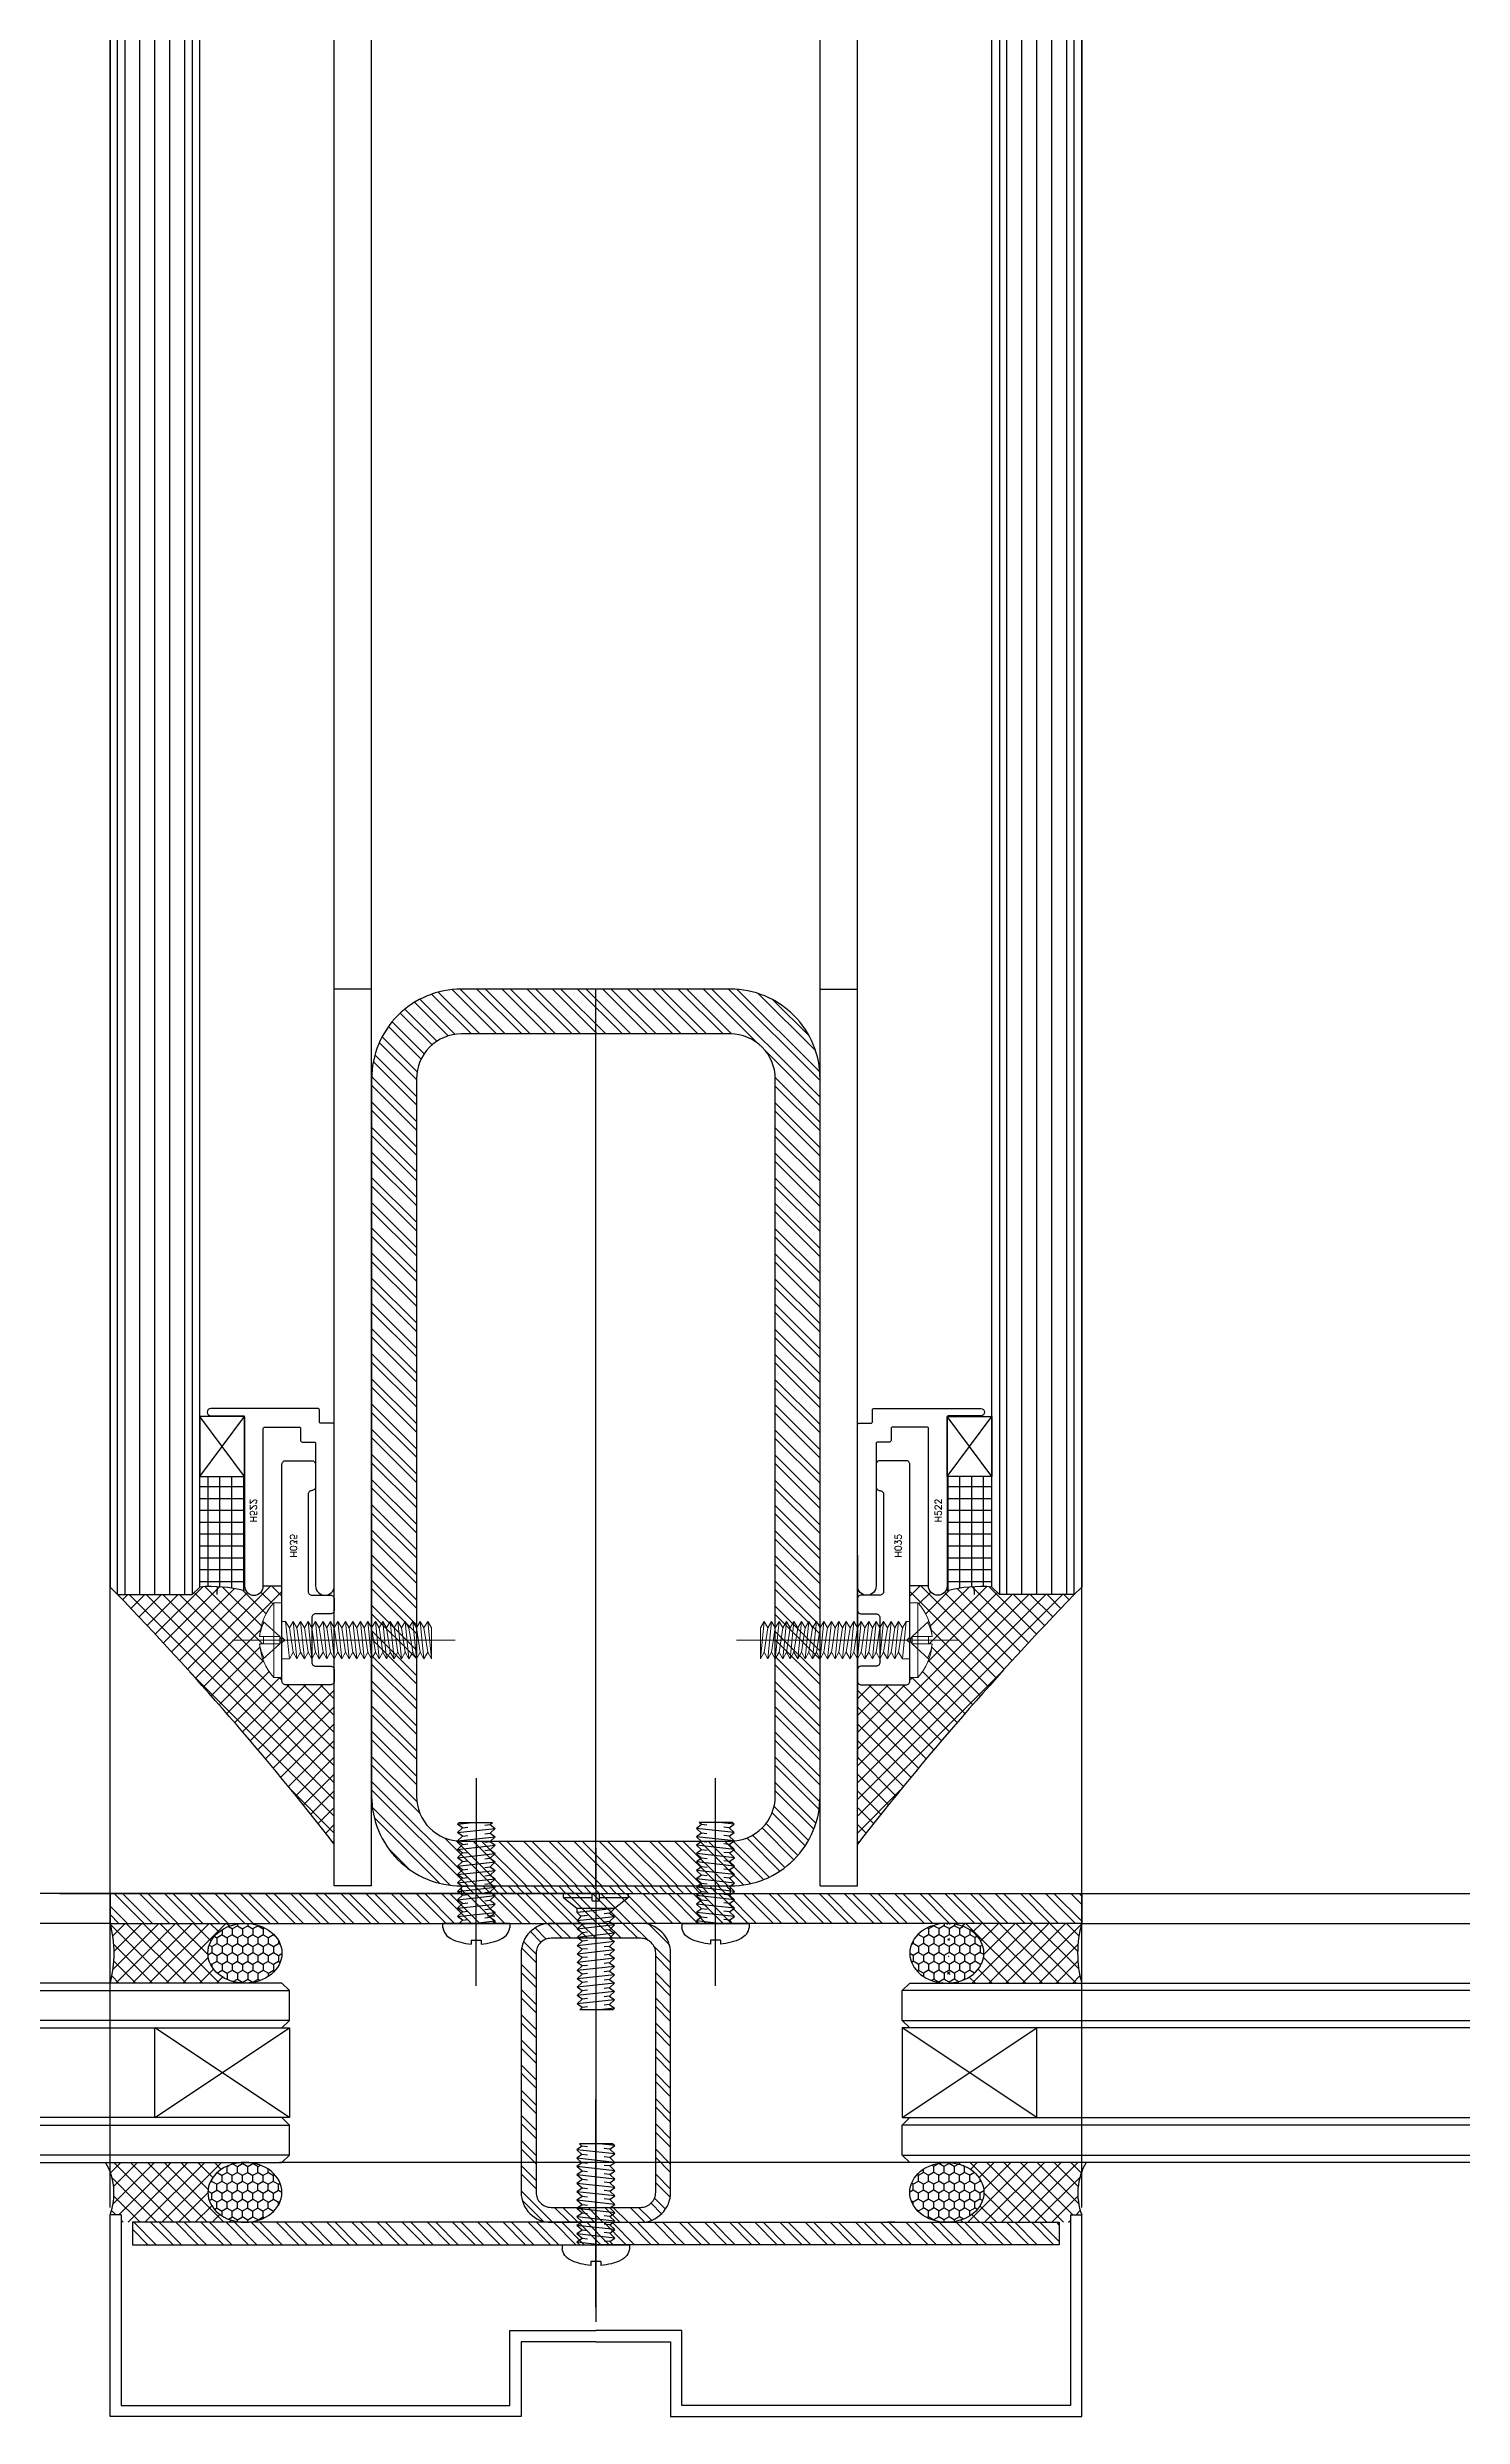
# Model space of a CAD drawing. Extents: x -163000 to 184253, y -124935 to 90032.
# Drawn here: x -107323.3 to -107133.9, y 34486.1 to 34803.1 of the extents above; entities that cross this region are included whole.
import ezdxf
from ezdxf.enums import TextEntityAlignment as Align

# ---------------------------------------------------------------- set-up
doc = ezdxf.new("R2010")
doc.units = 0
doc.header["$LTSCALE"] = 1000
doc.header["$MEASUREMENT"] = 0
doc.linetypes.add('CENTER', pattern=[2, 1.25, -0.25, 0.25, -0.25])
doc.linetypes.add('HIDDEN', pattern=[0.375, 0.25, -0.125])
doc.layers.get('0').update_dxf_attribs({"linetype": 'CONTINUOUS'})
for name, color, linetype, lineweight in [('0.25bC', 6, 'CONTINUOUS', 18), ('0.25bCEN', 1, 'CENTER', 18), ('0.25bH', 3, 'HIDDEN', 18)]:
    doc.layers.add(name, color=color, linetype=linetype, lineweight=lineweight)
for name, color, linetype in [('2', 7, 'CONTINUOUS'), ('5', 5, 'CENTER'), ('glass-p', 1, 'CONTINUOUS')]:
    doc.layers.add(name, color=color, linetype=linetype)
doc.styles.add('ROMANT', font='romant')
pattern_1 = [(135, (-26877.6827, 67959.8847), (-1.122532015, -1.122532015), []), (225, (-26877.6827, 67959.8847), (1.122532015, -1.122532015), [])]
pattern_2 = [(45, (-187622.1108, 67959.8847), (1.122532015, -1.122532015), []), (315, (-187622.1108, 67959.8847), (-1.122532015, -1.122532015), [])]

# ---------------------------------------------------------------- blocks, each defined once
blk = doc.blocks.new('M5P-12')
at = {"layer": '2'}
for p, q in [((364.54, 386.28), (367.99, 386.28)), ((364.54, 385.78), (364.54, 386.28)), ((364.54, 385.78), (367.99, 385.78)), ((364.54, 385.78), (366.19, 384.48)), ((367.99, 385.38), (368.89, 385.38)), ((368.89, 386.28), (372.35, 386.28)), ((368.89, 385.78), (372.35, 385.78)), ((372.35, 385.78), (370.69, 384.48)), ((372.35, 385.78), (372.35, 386.28)), ((370.69, 384.48), (366.19, 383.98)), ((370.69, 384.48), (366.19, 384.48)), ((366.19, 383.98), (366.19, 384.48)), ((368.89, 384.28), (366.19, 383.98)), ((366.63, 383.53), (366.19, 383.98)), ((366.63, 383.53), (366.19, 382.98)), ((370.69, 383.48), (366.19, 382.98)), ((366.79, 382.55), (366.19, 382.98)), ((366.79, 382.55), (366.19, 381.98)), ((370.69, 382.48), (366.19, 381.98)), ((367.44, 383.62), (366.63, 383.53)), ((367.44, 383.62), (366.79, 383.55)), ((367.44, 382.62), (366.79, 382.55)), ((370.09, 383.91), (369.44, 383.84)), ((370.09, 383.91), (369.44, 383.84)), ((370.09, 382.91), (369.44, 382.84)), ((370.09, 383.91), (370.69, 384.48)), ((370.09, 383.91), (370.48, 384.28)), ((370.09, 383.91), (370.69, 383.48)), ((370.09, 382.91), (370.69, 383.48)), ((370.09, 382.91), (370.69, 382.48)), ((370.09, 381.91), (370.69, 382.48)), ((366.79, 381.55), (366.19, 381.98)), ((366.79, 381.55), (366.19, 380.98)), ((370.69, 381.48), (366.19, 380.98)), ((366.79, 380.55), (366.19, 380.98)), ((366.79, 380.55), (366.19, 379.98)), ((370.69, 380.48), (366.19, 379.98)), ((366.79, 379.55), (366.19, 379.98)), ((366.79, 379.55), (366.19, 378.98)), ((370.69, 379.48), (366.19, 378.98)), ((367.44, 381.62), (366.79, 381.55)), ((367.44, 380.62), (366.79, 380.55)), ((367.44, 379.62), (366.79, 379.55)), ((370.09, 381.91), (369.44, 381.84)), ((370.09, 380.91), (369.44, 380.84)), ((370.09, 379.91), (369.44, 379.84)), ((370.09, 381.91), (370.69, 381.48)), ((370.09, 380.91), (370.69, 381.48)), ((370.09, 380.91), (370.69, 380.48)), ((370.09, 379.91), (370.69, 380.48)), ((370.09, 379.91), (370.69, 379.48)), ((370.09, 378.91), (370.69, 379.48)), ((366.79, 378.55), (366.19, 378.98)), ((366.79, 378.55), (366.19, 377.98)), ((370.69, 378.48), (366.19, 377.98)), ((366.79, 377.55), (366.19, 377.98)), ((366.79, 377.55), (366.19, 376.98)), ((370.69, 377.48), (366.19, 376.98)), ((366.79, 376.55), (366.19, 376.98)), ((367.44, 378.62), (366.79, 378.55)), ((367.44, 377.62), (366.79, 377.55)), ((367.44, 376.62), (366.79, 376.55)), ((370.09, 378.91), (369.44, 378.84)), ((370.09, 377.91), (369.44, 377.84)), ((370.09, 376.91), (369.44, 376.84)), ((370.09, 378.91), (370.69, 378.48)), ((370.09, 377.91), (370.69, 378.48)), ((370.09, 377.91), (370.69, 377.48)), ((370.09, 376.91), (370.69, 377.48)), ((370.09, 376.91), (370.69, 376.48)), ((366.79, 376.55), (366.19, 375.98)), ((370.69, 376.48), (366.19, 375.98)), ((366.79, 375.55), (366.19, 375.98)), ((366.79, 375.55), (366.19, 374.98)), ((370.69, 375.48), (366.19, 374.98)), ((366.79, 374.55), (366.19, 374.98)), ((366.79, 374.55), (366.19, 373.98)), ((370.69, 374.48), (366.19, 373.98)), ((366.79, 373.55), (366.19, 373.98)), ((367.44, 375.62), (366.79, 375.55)), ((367.44, 374.62), (366.79, 374.55)), ((370.09, 375.91), (369.44, 375.84)), ((370.09, 374.91), (369.44, 374.84)), ((370.09, 373.91), (369.44, 373.84)), ((370.09, 375.91), (370.69, 376.48)), ((370.09, 375.91), (370.69, 375.48)), ((370.09, 374.91), (370.69, 375.48)), ((370.09, 374.91), (370.69, 374.48)), ((370.09, 373.91), (370.69, 374.48)), ((370.09, 373.91), (370.69, 373.48)), ((366.79, 373.55), (366.19, 372.98)), ((370.69, 373.48), (366.19, 372.98)), ((366.79, 372.55), (366.19, 372.98)), ((366.79, 372.55), (366.51, 372.28)), ((370.48, 372.28), (366.51, 372.28)), ((367.44, 373.62), (366.79, 373.55)), ((367.44, 372.62), (366.79, 372.55)), ((370.69, 372.48), (368.89, 372.28)), ((370.09, 372.91), (369.44, 372.84)), ((370.09, 372.91), (370.69, 373.48)), ((370.09, 372.91), (370.69, 372.48)), ((370.48, 372.28), (370.69, 372.48))]:
    blk.add_line(p, q, dxfattribs=at)
at = {"layer": '5', "color": 2}
blk.add_line((368.44, 391.72), (368.44, 364.55), dxfattribs=at)
at = {"layer": '5'}
for p, q in [((367.99, 385.38), (367.99, 386.28)), ((368.89, 385.38), (368.89, 386.28))]:
    blk.add_line(p, q, dxfattribs=at)
blk = doc.blocks.new('4.5')
at = {"layer": '2'}
for p, q in [((-226399.27, -193295.22), (-226399.48, -193295.42)), ((-226399.48, -193295.42), (-226397.68, -193295.22)), ((-226398.88, -193295.85), (-226399.48, -193295.42)), ((-226398.88, -193295.85), (-226399.48, -193296.42)), ((-226399.48, -193296.42), (-226394.98, -193295.92)), ((-226398.88, -193296.85), (-226399.48, -193296.42)), ((-226399.27, -193295.22), (-226395.3, -193295.22)), ((-226398.88, -193295.85), (-226398.23, -193295.78)), ((-226396.23, -193295.56), (-226395.58, -193295.48)), ((-226396.23, -193296.56), (-226395.58, -193296.48)), ((-226395.58, -193295.48), (-226395.3, -193295.22)), ((-226395.58, -193295.48), (-226394.98, -193295.92)), ((-226395.58, -193296.48), (-226394.98, -193295.92)), ((-226395.58, -193296.48), (-226394.98, -193296.92)), ((-226398.88, -193297.85), (-226399.49, -193298.42)), ((-226399.49, -193298.42), (-226394.98, -193297.92)), ((-226398.89, -193298.85), (-226399.49, -193298.42)), ((-226398.89, -193298.85), (-226399.49, -193299.42)), ((-226399.49, -193299.42), (-226394.99, -193298.92)), ((-226398.89, -193299.85), (-226399.49, -193299.42)), ((-226398.88, -193296.85), (-226399.48, -193297.42)), ((-226399.48, -193297.42), (-226394.98, -193296.92)), ((-226398.88, -193297.85), (-226399.48, -193297.42)), ((-226398.89, -193298.85), (-226398.24, -193298.78)), ((-226398.88, -193296.85), (-226398.23, -193296.78)), ((-226398.88, -193297.85), (-226398.23, -193297.78)), ((-226396.24, -193298.56), (-226395.59, -193298.48)), ((-226396.24, -193299.56), (-226395.59, -193299.48)), ((-226396.23, -193297.56), (-226395.58, -193297.48)), ((-226395.59, -193298.48), (-226394.98, -193297.92)), ((-226395.59, -193298.48), (-226394.99, -193298.92)), ((-226395.59, -193299.48), (-226394.99, -193298.92)), ((-226395.59, -193299.48), (-226394.99, -193299.92)), ((-226395.58, -193297.48), (-226394.98, -193296.92)), ((-226395.58, -193297.48), (-226394.98, -193297.92)), ((-226398.89, -193299.85), (-226399.49, -193300.42)), ((-226399.49, -193300.42), (-226394.99, -193299.92)), ((-226398.89, -193300.85), (-226399.49, -193300.42)), ((-226398.89, -193300.85), (-226399.49, -193301.42)), ((-226399.49, -193301.42), (-226394.99, -193300.92)), ((-226398.89, -193301.85), (-226399.49, -193301.42)), ((-226398.89, -193301.85), (-226399.49, -193302.42)), ((-226399.49, -193302.42), (-226394.99, -193301.92)), ((-226398.89, -193299.85), (-226398.24, -193299.78)), ((-226398.89, -193300.85), (-226398.24, -193300.78)), ((-226398.89, -193301.85), (-226398.24, -193301.78)), ((-226396.24, -193300.56), (-226395.59, -193300.48)), ((-226396.24, -193301.56), (-226395.59, -193301.48)), ((-226395.59, -193300.48), (-226394.99, -193299.92)), ((-226395.59, -193300.48), (-226394.99, -193300.92)), ((-226395.59, -193301.48), (-226394.99, -193300.92)), ((-226395.59, -193301.48), (-226394.99, -193301.92)), ((-226395.59, -193302.48), (-226394.99, -193301.92)), ((-226398.89, -193302.85), (-226399.49, -193302.42)), ((-226398.89, -193302.85), (-226399.49, -193303.42)), ((-226399.49, -193303.42), (-226394.99, -193302.92)), ((-226398.89, -193303.85), (-226399.49, -193303.42)), ((-226398.89, -193303.85), (-226399.49, -193304.42)), ((-226399.49, -193304.42), (-226394.99, -193303.92)), ((-226398.89, -193304.85), (-226399.49, -193304.42)), ((-226398.89, -193304.85), (-226399.49, -193305.42)), ((-226399.49, -193305.42), (-226394.99, -193304.92)), ((-226398.89, -193302.85), (-226398.24, -193302.78)), ((-226398.89, -193303.85), (-226398.24, -193303.78)), ((-226398.89, -193304.85), (-226398.24, -193304.78)), ((-226396.24, -193302.56), (-226395.59, -193302.48)), ((-226396.24, -193303.56), (-226395.59, -193303.48)), ((-226396.24, -193304.56), (-226395.59, -193304.48)), ((-226395.59, -193302.48), (-226394.99, -193302.92)), ((-226395.59, -193303.48), (-226394.99, -193302.92)), ((-226395.59, -193303.48), (-226394.99, -193303.92)), ((-226395.59, -193304.48), (-226394.99, -193303.92)), ((-226395.59, -193304.48), (-226394.99, -193304.92)), ((-226395.59, -193305.48), (-226394.99, -193304.92)), ((-226401.24, -193307.22), (-226401.24, -193307.72)), ((-226393.24, -193307.22), (-226401.24, -193307.22)), ((-226398.89, -193305.85), (-226399.49, -193305.42)), ((-226398.89, -193305.85), (-226399.49, -193306.42)), ((-226399.49, -193306.42), (-226394.99, -193305.92)), ((-226398.89, -193306.85), (-226399.49, -193306.42)), ((-226398.89, -193306.85), (-226399.28, -193307.22)), ((-226398.89, -193305.85), (-226398.24, -193305.78)), ((-226398.89, -193306.85), (-226398.24, -193306.78)), ((-226397.69, -193307.22), (-226394.99, -193306.92)), ((-226396.24, -193305.56), (-226395.59, -193305.48)), ((-226396.24, -193306.56), (-226395.59, -193306.48)), ((-226395.59, -193305.48), (-226394.99, -193305.92)), ((-226395.59, -193306.48), (-226394.99, -193305.92)), ((-226395.59, -193306.48), (-226394.99, -193306.92)), ((-226395.31, -193307.22), (-226394.99, -193306.92)), ((-226393.24, -193307.22), (-226393.24, -193307.72)), ((-226397.84, -193309.21), (-226396.64, -193309.21)), ((-226397.84, -193309.21), (-226397.84, -193309.69)), ((-226396.64, -193309.21), (-226396.64, -193309.69))]:
    blk.add_line(p, q, dxfattribs=at)
for centre, radius, start, end in [((-226399.49, -193307.45), 1.76, 188.6412, 243.4927), ((-226394.98, -193307.45), 1.76, 296.4734, 351.3249), ((-226397.24, -193302.64), 7.08, 244.5235, 265.1216), ((-226397.24, -193302.64), 7.08, 274.8444, 295.4426)]:
    blk.add_arc(centre, radius, start, end, dxfattribs=at)
at = {"layer": '5', "color": 2}
blk.add_line((-226397.24, -193314.66), (-226397.23, -193289.95), dxfattribs=at)
blk = doc.blocks.new('11')
at = {"layer": '0.25bC'}
for p, q in [((1102.68, 1209.74), (1103.54, 1210.24)), ((1107.68, 1210.24), (1102.68, 1209.74)), ((1103.54, 1209.24), (1102.68, 1209.74)), ((1103.54, 1209.24), (1102.68, 1209.74)), ((1107.68, 1209.24), (1102.68, 1208.74)), ((1102.68, 1208.74), (1103.54, 1209.24)), ((1103.54, 1208.24), (1102.68, 1208.74)), ((1107.68, 1208.24), (1102.68, 1207.74)), ((1102.68, 1207.74), (1103.54, 1208.24)), ((1103.54, 1210.24), (1107.68, 1210.24)), ((1107.68, 1210.24), (1106.81, 1209.74)), ((1106.81, 1209.74), (1107.68, 1209.24)), ((1107.68, 1209.24), (1106.81, 1208.74)), ((1106.81, 1208.74), (1107.68, 1208.24)), ((1107.68, 1208.24), (1106.81, 1207.74)), ((1103.54, 1207.24), (1102.68, 1207.74)), ((1103.54, 1207.24), (1102.68, 1207.74)), ((1107.68, 1207.24), (1102.68, 1206.74)), ((1102.68, 1206.74), (1103.54, 1207.24)), ((1102.68, 1206.74), (1103.54, 1207.24)), ((1103.54, 1206.24), (1102.68, 1206.74)), ((1103.54, 1206.24), (1102.68, 1206.74)), ((1102.68, 1205.74), (1103.54, 1206.24)), ((1107.68, 1206.24), (1102.68, 1205.74)), ((1103.54, 1205.24), (1102.68, 1205.74)), ((1103.54, 1205.24), (1102.68, 1205.74)), ((1107.68, 1205.24), (1102.68, 1204.74)), ((1102.68, 1204.74), (1103.54, 1205.24)), ((1103.54, 1204.24), (1102.68, 1204.74)), ((1106.81, 1207.74), (1107.68, 1207.24)), ((1107.68, 1207.24), (1106.81, 1206.74)), ((1106.81, 1206.74), (1107.68, 1206.24)), ((1107.68, 1206.24), (1106.81, 1205.74)), ((1106.81, 1205.74), (1107.68, 1205.24)), ((1107.68, 1205.24), (1106.81, 1204.74)), ((1106.81, 1204.74), (1107.68, 1204.24)), ((1107.68, 1204.24), (1102.68, 1203.74)), ((1102.68, 1203.74), (1103.54, 1204.24)), ((1103.54, 1203.24), (1102.68, 1203.74)), ((1103.54, 1203.24), (1102.68, 1203.74)), ((1107.68, 1203.24), (1102.68, 1202.74)), ((1102.68, 1202.74), (1103.54, 1203.24)), ((1102.68, 1202.74), (1103.54, 1203.24)), ((1103.54, 1202.24), (1102.68, 1202.74)), ((1107.68, 1202.24), (1102.68, 1201.74)), ((1102.68, 1201.74), (1103.54, 1202.24)), ((1103.54, 1201.24), (1102.68, 1201.74)), ((1107.68, 1204.24), (1106.81, 1203.74)), ((1106.81, 1203.74), (1107.68, 1203.24)), ((1106.81, 1203.74), (1107.68, 1203.24)), ((1107.68, 1203.24), (1106.81, 1202.74)), ((1106.81, 1202.74), (1107.68, 1202.24)), ((1107.68, 1202.24), (1106.81, 1201.74)), ((1106.81, 1201.74), (1107.68, 1201.24)), ((1107.68, 1201.24), (1102.68, 1200.74)), ((1102.68, 1200.74), (1103.54, 1201.24)), ((1103.54, 1200.24), (1102.68, 1200.74)), ((1102.68, 1199.74), (1107.68, 1200.24)), ((1102.68, 1199.74), (1103.54, 1200.24)), ((1103.54, 1199.24), (1102.68, 1199.74)), ((1102.68, 1198.74), (1107.68, 1199.24)), ((1102.68, 1198.74), (1103.54, 1199.24)), ((1103.54, 1198.24), (1102.68, 1198.74)), ((1103.54, 1198.24), (1102.68, 1198.74)), ((1107.68, 1201.24), (1106.81, 1200.74)), ((1106.81, 1200.74), (1107.68, 1200.24)), ((1107.68, 1200.24), (1106.81, 1199.74)), ((1106.81, 1199.74), (1107.68, 1199.24)), ((1107.68, 1199.24), (1106.81, 1198.74)), ((1106.81, 1198.74), (1107.68, 1198.24)), ((1106.81, 1198.74), (1107.68, 1198.24)), ((1107.68, 1198.24), (1102.68, 1197.74)), ((1102.68, 1197.74), (1103.54, 1198.24)), ((1102.68, 1197.74), (1103.54, 1198.24)), ((1103.54, 1197.24), (1102.68, 1197.74)), ((1107.68, 1197.24), (1102.68, 1196.74)), ((1102.68, 1196.74), (1103.54, 1197.24)), ((1103.54, 1196.24), (1102.68, 1196.74)), ((1107.68, 1196.24), (1102.68, 1195.74)), ((1102.68, 1195.74), (1103.54, 1196.24)), ((1103.54, 1195.24), (1102.68, 1195.74)), ((1102.68, 1194.74), (1107.68, 1195.24)), ((1102.68, 1194.74), (1103.54, 1195.24)), ((1107.68, 1198.24), (1106.81, 1197.74)), ((1106.81, 1197.74), (1107.68, 1197.24)), ((1107.68, 1197.24), (1106.81, 1196.74)), ((1106.81, 1196.74), (1107.68, 1196.24)), ((1107.68, 1196.24), (1106.81, 1195.74)), ((1106.81, 1195.74), (1107.68, 1195.24)), ((1107.68, 1195.24), (1106.81, 1194.74)), ((1103.54, 1194.24), (1102.68, 1194.74)), ((1102.68, 1193.74), (1107.68, 1194.24)), ((1102.68, 1193.74), (1103.54, 1194.24)), ((1103.54, 1193.24), (1102.68, 1193.74)), ((1102.68, 1192.74), (1107.68, 1193.24)), ((1102.68, 1192.74), (1103.54, 1193.24)), ((1103.54, 1192.24), (1102.68, 1192.74)), ((1107.68, 1192.24), (1102.68, 1191.74)), ((1102.68, 1191.74), (1103.54, 1192.24)), ((1106.81, 1194.74), (1107.68, 1194.24)), ((1107.68, 1194.24), (1106.81, 1193.74)), ((1106.81, 1193.74), (1107.68, 1193.24)), ((1107.68, 1193.24), (1106.81, 1192.74)), ((1106.81, 1192.74), (1107.68, 1192.24)), ((1107.68, 1192.24), (1106.81, 1191.74)), ((1110.18, 1189.15), (1100.18, 1189.15)), ((1103.54, 1191.24), (1102.68, 1191.74)), ((1102.68, 1190.74), (1107.68, 1191.24)), ((1102.68, 1190.74), (1103.54, 1191.24)), ((1102.68, 1190.24), (1102.68, 1190.74)), ((1106.81, 1191.74), (1107.68, 1191.24)), ((1107.68, 1191.24), (1107.68, 1190.24))]:
    blk.add_line(p, q, dxfattribs=at)
blk.add_lwpolyline([(1100.18, 1189.15), (1100.18, 1190.24), (1110.18, 1190.24), (1110.18, 1189.15, -0.167288), (1105.68, 1187.26), (1105.68, 1187.76), (1104.68, 1187.76), (1104.68, 1187.26, -0.167288)], format="xyb", close=True, dxfattribs=at)
for start, end in [(241.3263, 264.2608), (275.7392, 298.6737)]:
    blk.add_arc((1105.18, 1192.24), 5, start, end, dxfattribs=at)
at = {"layer": '0.25bCEN', "ltscale": 0.2}
blk.add_line((1105.18, 1183.62), (1105.18, 1213.41), dxfattribs=at)
at = {"layer": '0.25bCEN', "ltscale": 0.05}
for p, q in [((1106.81, 1209.74), (1103.54, 1209.24)), ((1106.81, 1208.74), (1103.54, 1208.24)), ((1106.81, 1207.74), (1103.54, 1207.24)), ((1106.81, 1207.74), (1103.54, 1207.24)), ((1106.81, 1206.74), (1103.54, 1206.24)), ((1106.81, 1206.74), (1103.54, 1206.24)), ((1106.81, 1205.74), (1103.54, 1205.24)), ((1106.81, 1204.74), (1103.54, 1204.24)), ((1106.81, 1203.74), (1103.54, 1203.24)), ((1106.81, 1203.74), (1103.54, 1203.24)), ((1106.81, 1202.74), (1103.54, 1202.24)), ((1106.81, 1201.74), (1103.54, 1201.24)), ((1103.54, 1200.24), (1106.81, 1200.74)), ((1106.81, 1199.74), (1103.54, 1199.24)), ((1106.81, 1198.74), (1103.54, 1198.24)), ((1106.81, 1198.74), (1103.54, 1198.24)), ((1106.81, 1197.74), (1103.54, 1197.24)), ((1106.81, 1196.74), (1103.54, 1196.24)), ((1103.54, 1195.24), (1106.81, 1195.74)), ((1106.81, 1194.74), (1103.54, 1194.24)), ((1106.81, 1193.74), (1103.54, 1193.24)), ((1103.54, 1192.24), (1106.81, 1192.74)), ((1103.54, 1191.24), (1106.81, 1191.74))]:
    blk.add_line(p, q, dxfattribs=at)
at = {"layer": '0.25bH', "ltscale": 0.1}
for p, q in [((1104.68, 1189.94), (1102.63, 1187.69)), ((1105.68, 1189.94), (1104.68, 1189.94)), ((1104.68, 1187.76), (1104.68, 1189.94)), ((1105.68, 1187.76), (1105.68, 1189.94)), ((1107.72, 1187.69), (1105.68, 1189.94))]:
    blk.add_line(p, q, dxfattribs=at)
blk.add_lwpolyline([(1104.68, 1189.94), (1105.18, 1190.24), (1105.68, 1189.94)], dxfattribs=at)
blk = doc.blocks.new('s2118a')
at = {"layer": 'glass-p'}
h = blk.add_hatch(dxfattribs=at)
h.set_pattern_fill('ANSI32', color=256, scale=0.25, angle=90, style=0)
h.set_pattern_definition([(135, (-26773.6782, 67639.3086), (-1.68379802, -1.68379802), []), (135, (-26773.6782, 67640.4311), (-1.68379802, -1.68379802), [])])
h.paths.add_polyline_path([(-107267.897, 34677.132, 0.4142136), (-107279.897, 34665.132), (-107279.897, 34569.132, 0.4142136), (-107267.897, 34557.132), (-107231.897, 34557.132, 0.4142136), (-107219.897, 34569.132), (-107219.897, 34665.132, 0.4142136), (-107231.897, 34677.132)])
h.paths.add_polyline_path([(-107267.897, 34563.132, -0.4142136), (-107273.897, 34569.132), (-107273.897, 34665.132, -0.4142136), (-107267.897, 34671.132), (-107231.897, 34671.132, -0.4142136), (-107225.897, 34665.132), (-107225.897, 34569.132, -0.4142136), (-107231.897, 34563.132)], flags=16)
h = blk.add_hatch(dxfattribs=at)
h.set_pattern_fill('NET', color=256, scale=0.5, angle=90, style=0)
h.set_pattern_definition([(270, (-108247.927, 23471.0914), (1.5875, -1e-16), []), (360, (-108247.927, 23471.0914), (2e-16, 1.5875), [])])
h.paths.add_polyline_path([(-107296.897, 34611.932), (-107302.897, 34611.932), (-107302.897, 34597.132, -0.0827625), (-107296.897, 34596.632)])
h = blk.add_hatch(dxfattribs=at)
h.set_pattern_fill('NET', color=256, scale=0.5, angle=90, style=0)
h.set_pattern_definition([(270, (-106251.8664, 23471.0914), (-1.5875, 1e-16), []), (180, (-106251.8664, 23471.0914), (0, 1.5875), [])])
h.paths.add_polyline_path([(-107202.897, 34611.932), (-107196.897, 34611.932), (-107196.897, 34597.132, 0.0827625), (-107202.897, 34596.632)])
h = blk.add_hatch(dxfattribs=at)
h.set_pattern_fill('ANSI37', color=256, scale=0.5, angle=90, style=0)
h.set_pattern_definition([(45, (-186100.6955, 60147.2903), (1.122532015, -1.122532015), []), (315, (-186100.6955, 60147.2903), (-1.122532015, -1.122532015), [])])
h.paths.add_polyline_path([(-107292.987, 34585.032), (-107291.897, 34585.032), (-107291.897, 34584.532, 0.4142136), (-107291.397, 34584.032), (-107285.397, 34584.032, 0.4142136), (-107284.897, 34584.532), (-107284.897, 34562.741, 0.0268014), (-107313.897, 34596.132), (-107303.897, 34596.132), (-107302.897, 34597.132, -0.0858761), (-107296.678, 34596.575, 0.7369658), (-107294.397, 34597.282), (-107291.897, 34597.282), (-107291.897, 34595.032), (-107292.987, 34595.032, 0.1672877), (-107294.88, 34590.532), (-107294.38, 34590.532), (-107294.38, 34589.532), (-107294.88, 34589.532, 0.1672877)])
h = blk.add_hatch(dxfattribs=at)
h.set_pattern_fill('ANSI37', color=256, scale=0.5, angle=90, style=0)
h.set_pattern_definition([(135, (-28399.098, 60147.2903), (-1.122532015, -1.122532015), []), (225, (-28399.098, 60147.2903), (1.122532015, -1.122532015), [])])
h.paths.add_polyline_path([(-107206.807, 34585.032), (-107207.897, 34585.032), (-107207.897, 34584.532, -0.4142136), (-107208.397, 34584.032), (-107214.397, 34584.032, -0.4142136), (-107214.897, 34584.532), (-107214.897, 34562.741, -0.0268014), (-107185.897, 34596.132), (-107195.897, 34596.132), (-107196.897, 34597.132, 0.0858761), (-107203.116, 34596.575, -0.7369658), (-107205.397, 34597.282), (-107207.897, 34597.282), (-107207.897, 34595.032), (-107206.807, 34595.032, -0.1672877), (-107204.913, 34590.532), (-107205.413, 34590.532), (-107205.413, 34589.532), (-107204.913, 34589.532, -0.1672877)])
h = blk.add_hatch(dxfattribs=at)
h.set_pattern_fill('ANSI31', color=256, scale=0.25, angle=90, style=0)
h.set_pattern_definition([(135, (-26877.6827, 67960.8847), (-0.5612660076, -0.5612660076), [])])
h.paths.add_polyline_path([(-107249.897, 34557.132), (-107249.897, 34556.132), (-107231.897, 34556.132), (-107231.897, 34557.132)])
h.paths.add_polyline_path([(-107267.897, 34557.132), (-107267.897, 34556.132), (-107249.897, 34556.132), (-107249.897, 34557.132)])
h = blk.add_hatch(dxfattribs=at)
h.set_pattern_fill('ANSI32', color=256, scale=0.25, angle=90, style=0)
h.set_pattern_definition([(135, (-27981.8641, 67846.1734), (-1.68379802, -1.68379802), []), (135, (-27981.8641, 67847.296), (-1.68379802, -1.68379802), [])])
h.paths.add_polyline_path([(-107314.897, 34556.132), (-107314.897, 34552.132), (-107249.897, 34552.132), (-107184.897, 34552.132), (-107184.897, 34556.132), (-107249.897, 34556.132)])
h = blk.add_hatch(dxfattribs=at)
h.set_pattern_fill('ANSI37', color=256, scale=0.5, angle=90, style=0)
h.set_pattern_definition(pattern_2)
edge = h.paths.add_edge_path()
edge.add_arc((-107329.277, 34548.132), 14.926, 344.45513, 375.54487)
edge.add_line((-107314.897, 34552.132), (-107297.327, 34552.132))
edge.add_ellipse((-107296.854, 34548.132), major_axis=(-4.957, 0), ratio=0.8069186, start_angle=270, end_angle=450, ccw=False)
edge.add_line((-107297.327, 34544.132), (-107314.897, 34544.132))
h = blk.add_hatch(dxfattribs=at)
h.set_pattern_fill('HONEY', color=256, scale=0.25, angle=90, style=0)
h.set_pattern_definition([(270, (-187622.1108, 1104.3795), (0.6874075, -1.190625), [0.79375, -1.5875]), (30, (-187622.1108, 1104.3795), (0.6874077464, 1.190624858), [0.79375, -1.5875]), (330, (-187622.1108, 1104.3795), (1.3748152464, -1.42e-07), [-1.5875, 0.79375])])
edge = h.paths.add_edge_path()
edge.add_ellipse((-107296.854, 34548.132), major_axis=(-4.957, 0), ratio=0.8069186, start_angle=0, end_angle=360)
h = blk.add_hatch(dxfattribs=at)
h.set_pattern_fill('ANSI32', color=256, scale=0.25, angle=90, style=0)
h.set_pattern_definition([(135, (-26851.6796, 68130.4415), (-1.68379802, -1.68379802), []), (135, (-26851.6796, 68131.564), (-1.68379802, -1.68379802), [])])
h.paths.add_polyline_path([(-107259.897, 34548.132), (-107259.897, 34516.132, 0.4142136), (-107255.897, 34512.132), (-107243.897, 34512.132, 0.4142136), (-107239.897, 34516.132), (-107239.897, 34548.132, 0.4142136), (-107243.897, 34552.132), (-107255.897, 34552.132, 0.4142136)])
h.paths.add_polyline_path([(-107257.897, 34548.132, -0.4142136), (-107255.897, 34550.132), (-107243.897, 34550.132, -0.4142136), (-107241.897, 34548.132), (-107241.897, 34516.132, -0.4142136), (-107243.897, 34514.132), (-107255.897, 34514.132, -0.4142136), (-107257.897, 34516.132)], flags=16)
h = blk.add_hatch(dxfattribs=at)
h.set_pattern_fill('HONEY', color=256, scale=0.25, angle=90, style=0)
h.set_pattern_definition([(270, (-26877.6827, 1104.3795), (-0.6874075, -1.190625), [0.79375, -1.5875]), (150, (-26877.6827, 1104.3795), (-0.6874077464, 1.190624858), [0.79375, -1.5875]), (210, (-26877.6827, 1104.3795), (-1.3748152464, -1.42e-07), [-1.5875, 0.79375])])
edge = h.paths.add_edge_path()
edge.add_ellipse((-107202.94, 34548.132), major_axis=(4.957, 0), ratio=0.8069186, start_angle=0, end_angle=360, ccw=False)
h = blk.add_hatch(dxfattribs=at)
h.set_pattern_fill('ANSI37', color=256, scale=0.5, angle=90, style=0)
h.set_pattern_definition(pattern_1)
edge = h.paths.add_edge_path()
edge.add_arc((-107170.517, 34548.132), 14.926, 164.45513, 195.54487, ccw=False)
edge.add_line((-107184.897, 34552.132), (-107202.466, 34552.132))
edge.add_ellipse((-107202.94, 34548.132), major_axis=(4.957, 0), ratio=0.8069186, start_angle=-90, end_angle=90)
edge.add_line((-107202.466, 34544.132), (-107184.897, 34544.132))
h = blk.add_hatch(dxfattribs=at)
h.set_pattern_fill('ANSI37', color=256, scale=0.5, angle=90, style=0)
h.set_pattern_definition(pattern_2)
edge = h.paths.add_edge_path()
edge.add_ellipse((-107296.854, 34516.132), major_axis=(-4.957, 0), ratio=0.8069186, start_angle=-90, end_angle=90)
edge.add_line((-107296.854, 34512.132), (-107311.897, 34512.132))
edge.add_line((-107311.897, 34512.132), (-107313.397, 34512.132))
edge.add_line((-107313.397, 34512.132), (-107313.397, 34513.132))
edge.add_line((-107313.397, 34513.132), (-107314.897, 34513.132))
edge.add_arc((-107322.532, 34516.011), 8.16, 339.34357, 380.65643)
edge.add_line((-107314.897, 34518.889), (-107314.897, 34520.132))
edge.add_line((-107314.897, 34520.132), (-107296.854, 34520.132))
h.paths.add_polyline_path([(-107314.897, 34520.132), (-107314.897, 34518.889, 0.0422637), (-107315.489, 34520.132)])
h = blk.add_hatch(dxfattribs=at)
h.set_pattern_fill('HONEY', color=256, scale=0.25, angle=90, style=0)
h.set_pattern_definition([(90, (-187622.1108, 67959.8847), (0.6874075, 1.190625), [0.79375, -1.5875]), (330, (-187622.1108, 67959.8847), (0.6874077464, -1.190624858), [0.79375, -1.5875]), (30, (-187622.1108, 67959.8847), (1.3748152464, 1.42e-07), [-1.5875, 0.79375])])
edge = h.paths.add_edge_path()
edge.add_ellipse((-107296.854, 34516.132), major_axis=(-4.957, 0), ratio=0.8069186, start_angle=0, end_angle=360, ccw=False)
h = blk.add_hatch(dxfattribs=at)
h.set_pattern_fill('HONEY', color=256, scale=0.25, angle=90, style=0)
h.set_pattern_definition([(90, (-26877.6827, 67959.8847), (-0.6874075, 1.190625), [0.79375, -1.5875]), (210, (-26877.6827, 67959.8847), (-0.6874077464, -1.190624858), [0.79375, -1.5875]), (150, (-26877.6827, 67959.8847), (-1.3748152464, 1.42e-07), [-1.5875, 0.79375])])
edge = h.paths.add_edge_path()
edge.add_ellipse((-107202.94, 34516.132), major_axis=(4.957, 0), ratio=0.8069186, start_angle=0, end_angle=360)
h = blk.add_hatch(dxfattribs=at)
h.set_pattern_fill('ANSI37', color=256, scale=0.5, angle=90, style=0)
h.set_pattern_definition(pattern_1)
edge = h.paths.add_edge_path()
edge.add_ellipse((-107202.94, 34516.132), major_axis=(4.957, 0), ratio=0.8069186, start_angle=270, end_angle=450, ccw=False)
edge.add_line((-107202.94, 34512.132), (-107187.897, 34512.132))
edge.add_line((-107187.897, 34512.132), (-107186.397, 34512.132))
edge.add_line((-107186.397, 34512.132), (-107186.397, 34513.132))
edge.add_line((-107186.397, 34513.132), (-107184.897, 34513.132))
edge.add_arc((-107177.261, 34516.011), 8.16, 159.34357, 200.65643, ccw=False)
edge.add_line((-107184.897, 34518.889), (-107184.897, 34520.132))
edge.add_line((-107184.897, 34520.132), (-107202.94, 34520.132))
h.paths.add_polyline_path([(-107184.897, 34520.132), (-107184.897, 34518.889, -0.0422637), (-107184.304, 34520.132)])
h = blk.add_hatch(dxfattribs=at)
h.set_pattern_fill('ANSI32', color=256, scale=0.25, angle=90, style=0)
h.set_pattern_definition([(135, (-26850.9437, 68164.5955), (-1.68379802, -1.68379802), []), (135, (-26850.9437, 68165.718), (-1.68379802, -1.68379802), [])])
h.paths.add_polyline_path([(-107311.897, 34512.132), (-107311.897, 34509.132), (-107249.897, 34509.132), (-107187.897, 34509.132), (-107187.897, 34512.132), (-107249.897, 34512.132)])
for p, q in [((-107314.897, 34514.132), (-107314.897, 35120.132)), ((-107314.897, 35120.132), (-107314.897, 34597.132)), ((-107313.897, 34596.132), (-107313.897, 35120.132)), ((-107312.897, 34596.132), (-107312.897, 35120.132)), ((-107310.897, 34596.132), (-107310.897, 35120.132)), ((-107308.897, 34596.132), (-107308.897, 35120.132)), ((-107306.897, 34596.132), (-107306.897, 35120.132)), ((-107304.897, 34596.132), (-107304.897, 35120.132)), ((-107303.897, 35120.132), (-107303.897, 34596.132)), ((-107302.897, 34597.132), (-107302.897, 35120.132)), ((-107284.897, 34557.132), (-107284.897, 35120.132)), ((-107279.897, 34557.132), (-107279.897, 35120.132)), ((-107219.897, 34557.132), (-107219.897, 35120.132)), ((-107214.897, 34557.132), (-107214.897, 35120.132)), ((-107196.897, 34597.132), (-107196.897, 35120.132)), ((-107195.897, 35120.132), (-107195.897, 34596.132)), ((-107194.897, 34596.132), (-107194.897, 35120.132)), ((-107192.897, 34596.132), (-107192.897, 35120.132)), ((-107190.897, 34596.132), (-107190.897, 35120.132)), ((-107188.897, 34596.132), (-107188.897, 35120.132)), ((-107186.897, 34596.132), (-107186.897, 35120.132)), ((-107185.897, 34596.132), (-107185.897, 35120.132)), ((-107184.897, 34514.132), (-107184.897, 35120.132)), ((-107184.897, 35120.132), (-107184.897, 34597.132)), ((-107279.897, 34677.132), (-107284.897, 34677.132)), ((-107249.897, 34557.132), (-107249.897, 34677.132)), ((-107219.897, 34677.132), (-107214.897, 34677.132)), ((-107302.897, 34611.932), (-107296.897, 34619.932)), ((-107296.897, 34611.932), (-107302.897, 34619.932)), ((-107196.897, 34611.932), (-107202.897, 34619.932)), ((-107202.897, 34611.932), (-107196.897, 34619.932)), ((-107214.897, 34601.414), (-107214.897, 34574.069)), ((-107314.897, 34597.132), (-107313.897, 34596.132)), ((-107313.897, 34596.132), (-107303.897, 34596.132)), ((-107302.897, 34597.132), (-107303.897, 34596.132)), ((-107300.566, 34596.132), (-107300.516, 34597.172)), ((-107294.397, 34597.282), (-107291.897, 34597.282)), ((-107205.397, 34597.282), (-107207.897, 34597.282)), ((-107199.228, 34596.132), (-107199.278, 34597.172)), ((-107196.897, 34597.132), (-107195.897, 34596.132)), ((-107185.897, 34596.132), (-107195.897, 34596.132)), ((-107184.897, 34597.132), (-107185.897, 34596.132)), ((-107279.897, 34557.132), (-107284.897, 34557.132)), ((-107267.897, 34556.132), (-107267.897, 34557.132)), ((-107231.897, 34556.132), (-107231.897, 34557.132)), ((-107219.897, 34557.132), (-107214.897, 34557.132)), ((-107314.897, 34556.132), (-108749.895, 34556.132)), ((-107321.669, 34556.132), (-107037.766, 34556.132)), ((-107249.897, 34556.132), (-107314.897, 34556.132)), ((-107314.897, 34556.132), (-107314.897, 34552.132)), ((-107264.397, 34553.132), (-107263.397, 34553.132)), ((-107249.397, 34556.132), (-107250.397, 34556.132)), ((-107249.897, 34556.132), (-107184.897, 34556.132)), ((-107249.897, 34554.132), (-107249.897, 34498.808)), ((-107184.897, 34556.132), (-107184.897, 34552.132)), ((-107184.897, 34556.132), (-105749.898, 34556.132)), ((-107314.897, 34552.132), (-108749.895, 34552.132)), ((-107314.897, 34552.132), (-107249.897, 34552.132)), ((-107184.897, 34552.132), (-107249.897, 34552.132)), ((-107184.897, 34552.132), (-105749.898, 34552.132)), ((-108749.895, 34543.132), (-107290.897, 34543.132)), ((-105749.898, 34543.132), (-107208.897, 34543.132)), ((-107290.897, 34539.132), (-108749.895, 34539.132)), ((-107208.897, 34539.132), (-105749.898, 34539.132)), ((-108749.895, 34525.132), (-107290.897, 34525.132)), ((-105749.898, 34525.132), (-107208.897, 34525.132)), ((-107290.897, 34521.132), (-108749.895, 34521.132)), ((-107207.897, 34520.132), (-107292.225, 34520.132)), ((-107208.897, 34521.132), (-105749.898, 34521.132)), ((-107314.897, 34486.132), (-107314.897, 34513.132)), ((-107313.397, 34513.132), (-107314.897, 34513.132)), ((-107313.397, 34513.132), (-107313.397, 34487.632)), ((-107249.897, 34512.132), (-107311.897, 34512.132)), ((-107311.897, 34512.132), (-107311.897, 34509.132)), ((-107249.897, 34512.132), (-107187.897, 34512.132)), ((-107209.897, 34512.132), (-107210.897, 34512.132)), ((-107210.897, 34512.132), (-107209.897, 34512.132)), ((-107209.897, 34512.132), (-107210.897, 34512.132)), ((-107187.897, 34512.132), (-107187.897, 34509.132)), ((-107186.397, 34513.132), (-107186.397, 34487.632)), ((-107186.397, 34513.132), (-107184.897, 34513.132)), ((-107184.897, 34486.132), (-107184.897, 34513.132)), ((-107311.897, 34509.132), (-107249.897, 34509.132)), ((-107187.897, 34509.132), (-107249.897, 34509.132)), ((-107261.397, 34487.632), (-107261.397, 34497.632)), ((-107261.397, 34497.632), (-107249.897, 34497.632)), ((-107249.897, 34496.132), (-107259.897, 34496.132)), ((-107259.897, 34496.132), (-107259.897, 34486.132)), ((-107238.397, 34497.632), (-107249.897, 34497.632)), ((-107249.897, 34496.132), (-107239.897, 34496.132)), ((-107239.897, 34496.132), (-107239.897, 34486.132)), ((-107238.397, 34487.632), (-107238.397, 34497.632)), ((-107313.397, 34487.632), (-107261.397, 34487.632)), ((-107186.397, 34487.632), (-107238.397, 34487.632)), ((-107259.897, 34486.132), (-107314.897, 34486.132)), ((-107239.897, 34486.132), (-107184.897, 34486.132))]:
    blk.add_line(p, q, dxfattribs=at)
for points in [[(-107219.897, 34665.132, 0.4142136), (-107231.897, 34677.132), (-107267.897, 34677.132, 0.4142136), (-107279.897, 34665.132), (-107279.897, 34569.132, 0.4142136), (-107267.897, 34557.132), (-107231.897, 34557.132, 0.4142136), (-107219.897, 34569.132)], [(-107225.897, 34665.132, 0.4142136), (-107231.897, 34671.132), (-107267.897, 34671.132, 0.4142136), (-107273.897, 34665.132), (-107273.897, 34569.132, 0.4142136), (-107267.897, 34563.132), (-107231.897, 34563.132, 0.4142136), (-107225.897, 34569.132)], [(-107287.397, 34597.282, 1), (-107284.897, 34597.282), (-107284.897, 34618.832, 0.4142136), (-107285.097, 34619.032), (-107286.697, 34619.032, -0.4142136), (-107286.897, 34619.232), (-107286.897, 34620.832, 0.4142136), (-107287.097, 34621.032), (-107301.397, 34621.032, 1), (-107301.397, 34620.032), (-107297.097, 34620.032, -0.4142136), (-107296.897, 34619.832), (-107296.897, 34597.282, 1), (-107294.397, 34597.282), (-107294.397, 34618.332, -0.4142136), (-107294.197, 34618.532), (-107289.597, 34618.532, -0.4142136), (-107289.397, 34618.332), (-107289.397, 34616.732, 0.4142136), (-107289.197, 34616.532), (-107287.597, 34616.532, -0.4142136), (-107287.397, 34616.332)], [(-107212.397, 34597.282, -1), (-107214.897, 34597.282), (-107214.897, 34618.832, -0.4142136), (-107214.697, 34619.032), (-107213.097, 34619.032, 0.4142136), (-107212.897, 34619.232), (-107212.897, 34620.832, -0.4142136), (-107212.697, 34621.032), (-107198.397, 34621.032, -1), (-107198.397, 34620.032), (-107202.697, 34620.032, 0.4142136), (-107202.897, 34619.832), (-107202.897, 34597.282, -1), (-107205.397, 34597.282), (-107205.397, 34618.332, 0.4142136), (-107205.597, 34618.532), (-107210.197, 34618.532, 0.4142136), (-107210.397, 34618.332), (-107210.397, 34616.732, -0.4142136), (-107210.597, 34616.532), (-107212.197, 34616.532, 0.4142136), (-107212.397, 34616.332)], [(-107243.897, 34512.132, 0.4142136), (-107239.897, 34516.132), (-107239.897, 34548.132, 0.4142136), (-107243.897, 34552.132), (-107255.897, 34552.132, 0.4142136), (-107259.897, 34548.132), (-107259.897, 34516.132, 0.4142136), (-107255.897, 34512.132)], [(-107243.897, 34514.132, 0.4142136), (-107241.897, 34516.132), (-107241.897, 34548.132, 0.4142136), (-107243.897, 34550.132), (-107255.897, 34550.132, 0.4142136), (-107257.897, 34548.132), (-107257.897, 34516.132, 0.4142136), (-107255.897, 34514.132)]]:
    blk.add_lwpolyline(points, format="xyb", close=True, dxfattribs=at)
for points in [[(-107302.897, 34619.932), (-107302.897, 34611.932), (-107296.897, 34611.932), (-107296.897, 34619.932)], [(-107196.897, 34619.932), (-107196.897, 34611.932), (-107202.897, 34611.932), (-107202.897, 34619.932)], [(-107290.897, 34538.132), (-107290.897, 34526.132), (-107308.897, 34526.132), (-107308.897, 34538.132)], [(-107208.897, 34538.132), (-107208.897, 34526.132), (-107190.897, 34526.132), (-107190.897, 34538.132)]]:
    blk.add_lwpolyline(points, close=True, dxfattribs=at)
for points in [[(-107287.897, 34610.032), (-107287.897, 34610.032), (-107287.897, 34610.032, 0.4142136), (-107288.397, 34609.532), (-107288.397, 34596.532, 0.4142136), (-107287.897, 34596.032), (-107285.397, 34596.032, -0.4142136), (-107284.897, 34595.532), (-107284.897, 34594.032, -0.4142136), (-107285.397, 34593.532), (-107287.397, 34593.532, 0.4142136), (-107287.897, 34593.032), (-107287.897, 34590.032), (-107287.897, 34587.032, 0.4142136), (-107287.397, 34586.532), (-107285.397, 34586.532, -0.4142136), (-107284.897, 34586.032), (-107284.897, 34584.532, -0.4142136), (-107285.397, 34584.032), (-107291.397, 34584.032, -0.4142136), (-107291.897, 34584.532), (-107291.897, 34589.649), (-107291.514, 34590.032), (-107291.897, 34590.415), (-107291.897, 34613.532, -0.4142136), (-107291.397, 34614.032), (-107287.897, 34614.032, -0.4142136), (-107287.397, 34613.532), (-107287.397, 34610.532, -0.4142136), (-107287.897, 34610.032)], [(-107211.897, 34610.032), (-107211.897, 34610.032), (-107211.897, 34610.032, -0.4142136), (-107211.397, 34609.532), (-107211.397, 34596.532, -0.4142136), (-107211.897, 34596.032), (-107214.397, 34596.032, 0.4142136), (-107214.897, 34595.532), (-107214.897, 34594.032, 0.4142136), (-107214.397, 34593.532), (-107212.397, 34593.532, -0.4142136), (-107211.897, 34593.032), (-107211.897, 34590.032), (-107211.897, 34587.032, -0.4142136), (-107212.397, 34586.532), (-107214.397, 34586.532, 0.4142136), (-107214.897, 34586.032), (-107214.897, 34584.532, 0.4142136), (-107214.397, 34584.032), (-107208.397, 34584.032, 0.4142136), (-107207.897, 34584.532), (-107207.897, 34589.649), (-107208.28, 34590.032), (-107207.897, 34590.415), (-107207.897, 34613.532, 0.4142136), (-107208.397, 34614.032), (-107211.897, 34614.032, 0.4142136), (-107212.397, 34613.532), (-107212.397, 34610.532, 0.4142136), (-107211.897, 34610.032)]]:
    blk.add_lwpolyline(points, format="xyb", dxfattribs=at)
for points in [[(-108749.895, 34538.132), (-107291.897, 34538.132), (-107290.897, 34539.132), (-107290.897, 34543.132), (-107291.897, 34544.132), (-108749.895, 34544.132)], [(-105749.898, 34538.132), (-107207.897, 34538.132), (-107208.897, 34539.132), (-107208.897, 34543.132), (-107207.897, 34544.132), (-105749.898, 34544.132)], [(-107308.897, 34526.132), (-107290.897, 34538.132), (-107290.897, 34526.132), (-107308.897, 34538.132)], [(-107190.897, 34526.132), (-107208.897, 34538.132), (-107208.897, 34526.132), (-107190.897, 34538.132)], [(-108749.895, 34520.132), (-107291.897, 34520.132), (-107290.897, 34521.132), (-107290.897, 34525.132), (-107291.897, 34526.132), (-108749.895, 34526.132)], [(-105749.898, 34520.132), (-107207.897, 34520.132), (-107208.897, 34521.132), (-107208.897, 34525.132), (-107207.897, 34526.132), (-105749.898, 34526.132)]]:
    blk.add_lwpolyline(points, dxfattribs=at)
for centre, radius, start, end in [((-107610.637, 34309.123), 412.83, 37.90403, 44.04499), ((-107301.397, 34578.882), 18.312, 75.77404, 94.69868), ((-106889.157, 34309.123), 412.83, 135.95501, 142.09597), ((-107198.397, 34578.882), 18.312, 85.30132, 104.22596), ((-107329.277, 34548.132), 14.926, 344.45513, 15.54487), ((-107170.517, 34548.132), 14.926, 164.45513, 195.54487), ((-107322.532, 34516.011), 8.16, 339.34357, 30.3368), ((-107177.261, 34516.011), 8.16, 149.6632, 200.65643)]:
    blk.add_arc(centre, radius, start, end, dxfattribs=at)
for centre, major_axis in [((-107296.854, 34548.132), (-4.957, 0)), ((-107202.94, 34516.132), (4.957, 0))]:
    blk.add_ellipse(centre, major_axis=major_axis, ratio=0.8069186, dxfattribs=at)
at = {"layer": 'glass-p', "extrusion": (0, 0, -1)}
for centre, major_axis in [((-107202.94, 34548.132), (4.957, 0)), ((-107296.854, 34516.132), (-4.957, 0))]:
    blk.add_ellipse(centre, major_axis=major_axis, ratio=0.8069186, dxfattribs=at)
at = {"layer": 'glass-p', "rotation": 270}
blk.add_blockref('11', (-108482.142, 35695.211), dxfattribs=at)
at = {"layer": 'glass-p', "xscale": -1, "rotation": 90}
blk.add_blockref('11', (-106017.652, 35695.211), dxfattribs=at)
at = {"layer": 'glass-p'}
for name, p, xscale, yscale, zscale in [('4.5', (147431.007, 252022.762), 1.125000049243681, 1.125000049243681, 1.125000049243681), ('4.5', (-361930.8, 252022.761), -1.125000049243681, 1.125000049258233, 1.125000049255118), ('M5P-12', (-107659.276, 34126.933), 1.111111111124046, 1.111111111124046, 1.111111111124046), ('4.5', (-361946.8, 251979.761), -1.125000049243681, 1.125000049258233, 1.125000049255118)]:
    blk.add_blockref(name, p, dxfattribs=dict(at, xscale=xscale, yscale=yscale, zscale=zscale))
at = {"layer": 'glass-p', "style": 'ROMANT', "text_generation_flag": 2}
for s, p in [('H522', (-107296.159, 34607.368)), ('H035', (-107290.802, 34602.662))]:
    blk.add_text(s, height=0.9, rotation=270, dxfattribs=at).set_placement(p, align=Align.CENTER)
at = {"layer": 'glass-p', "style": 'ROMANT'}
for s, p in [('H522', (-107203.635, 34607.368)), ('H035', (-107208.992, 34602.662))]:
    blk.add_text(s, height=0.9, rotation=90, dxfattribs=at).set_placement(p, align=Align.CENTER)

msp = doc.modelspace()

# ---------------------------------------------------------------- block references
msp.add_blockref('s2118a', (0, 0))

doc.saveas('drawing.dxf')
